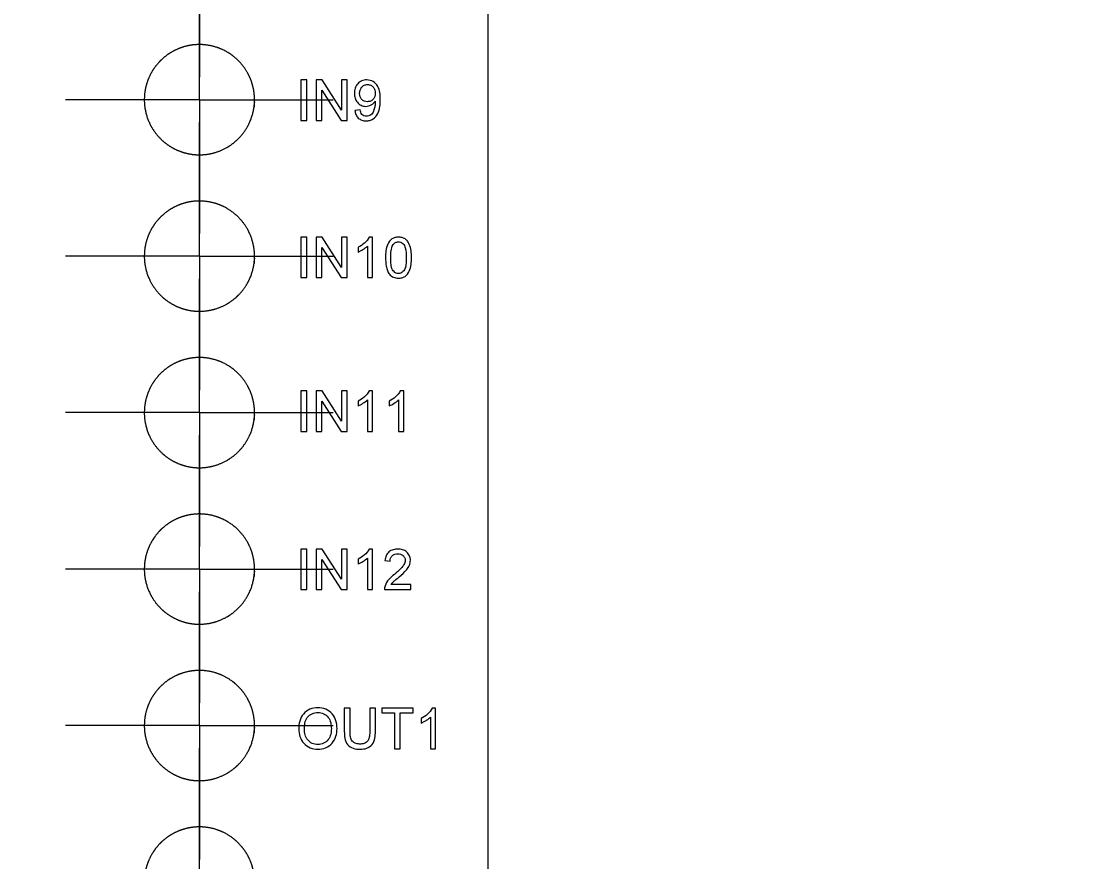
# Model space of a CAD drawing. Header units: millimetres. Extents: x -571 to 210, y 0 to 297.
# Drawn here: x 81.89 to 115.96, y 125.17 to 151.85 of the extents above; entities that cross this region are included whole.
import ezdxf

# ---------------------------------------------------------------- set-up
doc = ezdxf.new("R2010")
doc.units = ezdxf.units.MM
doc.styles.add('SLDTEXTSTYLE2', font='TXT', dxfattribs={"width": 0.605})
doc.dimstyles.new('SLDDIMSTYLE2', dxfattribs={"dimtxt": 2.568319, "dimasz": 3.5, "dimexe": 0, "dimexo": 0.0625, "dimgap": 0.64208, "dimtad": 2, "dimrnd": 1e-09, "dimzin": 12, "dimdsep": 46, "dimtxsty": 'SLDTEXTSTYLE2', "dimsah": 1, "dimcen": 0.09, "dimadec": 0, "dimazin": 0, "dimtfac": 1, "dimtofl": 0, "dimtmove": 0, "dimatfit": 3, "dimfxl": 1, "dimtolj": 1, "dimtzin": 12, "dimarcsym": 0})
doc.dimstyles.new('SLDDIMSTYLE4', dxfattribs={"dimtxt": 2.568319, "dimasz": 3.5, "dimexe": 0, "dimexo": 0.0625, "dimgap": 0.64208, "dimtad": 2, "dimrnd": 1e-09, "dimzin": 12, "dimdsep": 46, "dimtxsty": 'SLDTEXTSTYLE2', "dimblk1": 'NONE', "dimblk2": 'NONE', "dimsah": 1, "dimcen": 0.09, "dimadec": 0, "dimazin": 0, "dimtfac": 1, "dimtofl": 0, "dimtmove": 0, "dimatfit": 3, "dimldrblk": 'NONE', "dimfxl": 1, "dimtolj": 1, "dimtzin": 12, "dimarcsym": 0})

# ---------------------------------------------------------------- blocks, each defined once
blk = doc.blocks.new('*D5')
at = {"color": 7, "linetype": 'Continuous', "lineweight": 0}
for p, q in [((80.393, 253.925), (61.723, 253.925)), ((62.723, 99.683), (62.723, 253.925)), ((80.893, 99.683), (61.723, 99.683))]:
    blk.add_line(p, q, dxfattribs=at)
for points in [[(62.723, 253.925), (62.185, 250.425), (63.262, 250.425)], [(62.723, 99.683), (63.262, 103.183), (62.185, 103.183)]]:
    blk.add_solid(points, dxfattribs=at)
at = {"color": 7, "linetype": 'Continuous', "lineweight": 0, "insert": (59.313, 172.027), "char_height": 2.6458, "attachment_point": 1, "rotation": 90, "style": 'SLDTEXTSTYLE2'}
blk.add_mtext('154.24', dxfattribs=at)
blk = doc.blocks.new('SW_CENTERMARKSYMBOL_2')
at = {"color": 0, "linetype": 'Continuous', "lineweight": 0}
for p, q in [((0, 2.5), (0, 4.25)), ((0, 0), (0, 2.5)), ((-2.5, 0), (-4.25, 0)), ((0, 0), (-2.5, 0)), ((0, 0), (0, -2.5)), ((0, 0), (2.5, 0)), ((2.5, 0), (4.25, 0)), ((0, -2.5), (0, -4.25))]:
    blk.add_line(p, q, dxfattribs=at)
blk = doc.blocks.new('SW_CENTERMARKSYMBOL_3')
at = {"color": 0, "linetype": 'Continuous', "lineweight": 0}
for p, q in [((0, 2.5), (0, 4.25)), ((0, 0), (0, 2.5)), ((-2.5, 0), (-4.25, 0)), ((0, 0), (-2.5, 0)), ((0, 0), (0, -2.5)), ((0, 0), (2.5, 0)), ((2.5, 0), (4.25, 0)), ((0, -2.5), (0, -4.25))]:
    blk.add_line(p, q, dxfattribs=at)
blk = doc.blocks.new('SW_CENTERMARKSYMBOL_4')
at = {"color": 0, "linetype": 'Continuous', "lineweight": 0}
for p, q in [((0, 2.5), (0, 4.25)), ((0, 0), (0, 2.5)), ((-2.5, 0), (-4.25, 0)), ((0, 0), (-2.5, 0)), ((0, 0), (0, -2.5)), ((0, 0), (2.5, 0)), ((2.5, 0), (4.25, 0)), ((0, -2.5), (0, -4.25))]:
    blk.add_line(p, q, dxfattribs=at)
blk = doc.blocks.new('SW_CENTERMARKSYMBOL_5')
at = {"color": 0, "linetype": 'Continuous', "lineweight": 0}
for p, q in [((0, 2.5), (0, 4.25)), ((0, 0), (0, 2.5)), ((-2.5, 0), (-4.25, 0)), ((0, 0), (-2.5, 0)), ((0, 0), (0, -2.5)), ((0, 0), (2.5, 0)), ((2.5, 0), (4.25, 0)), ((0, -2.5), (0, -4.25))]:
    blk.add_line(p, q, dxfattribs=at)
blk = doc.blocks.new('SW_CENTERMARKSYMBOL_6')
at = {"color": 0, "linetype": 'Continuous', "lineweight": 0}
for p, q in [((0, 2.5), (0, 4.25)), ((0, 0), (0, 2.5)), ((-2.5, 0), (-4.25, 0)), ((0, 0), (-2.5, 0)), ((0, 0), (0, -2.5)), ((0, 0), (2.5, 0)), ((2.5, 0), (4.25, 0)), ((0, -2.5), (0, -4.25))]:
    blk.add_line(p, q, dxfattribs=at)
blk = doc.blocks.new('SW_CENTERMARKSYMBOL_7')
at = {"color": 0, "linetype": 'Continuous', "lineweight": 0}
for p, q in [((0, 2.5), (0, 4.25)), ((0, 0), (0, 2.5)), ((-2.5, 0), (-4.25, 0)), ((0, 0), (-2.5, 0)), ((0, 0), (0, -2.5)), ((0, 0), (2.5, 0)), ((2.5, 0), (4.25, 0)), ((0, -2.5), (0, -4.25))]:
    blk.add_line(p, q, dxfattribs=at)
blk = doc.blocks.new('SW_CENTERMARKSYMBOL_8')
at = {"color": 0, "linetype": 'Continuous', "lineweight": 0}
for p, q in [((0, 2.5), (0, 4.25)), ((0, 0), (0, 2.5)), ((-2.5, 0), (-4.25, 0)), ((0, 0), (-2.5, 0)), ((0, 0), (0, -2.5)), ((0, 0), (2.5, 0)), ((2.5, 0), (4.25, 0)), ((0, -2.5), (0, -4.25))]:
    blk.add_line(p, q, dxfattribs=at)
blk = doc.blocks.new('*D36')
at = {"color": 7, "linetype": 'Continuous', "lineweight": 0, "attachment_point": 1, "rotation": 355.7891, "style": 'SLDTEXTSTYLE2'}
for s, insert, char_height in [('R', (118.071, 187.237), 2.646), ('719.48', (120.608, 187.05), 2.6458)]:
    blk.add_mtext(s, dxfattribs=dict(at, insert=insert, char_height=char_height))
blk = doc.blocks.new('_NONE')

msp = doc.modelspace()

# ---------------------------------------------------------------- linework, layer by layer
at = {"color": 7, "linetype": 'Continuous', "lineweight": 15}
for p, q in [((96.703, 234.525), (96.703, 102.631)), ((90.948, 149.993), (90.767, 149.993)), ((90.767, 149.993), (90.767, 148.708)), ((90.948, 148.708), (90.948, 149.993)), ((91.436, 149.993), (91.245, 149.993)), ((91.245, 149.993), (91.245, 148.708)), ((92.051, 149.034), (91.436, 149.993)), ((92.051, 149.993), (92.051, 149.034)), ((92.232, 149.993), (92.051, 149.993)), ((92.232, 148.708), (92.232, 149.993)), ((91.426, 149.667), (92.041, 148.708)), ((91.426, 148.708), (91.426, 149.667)), ((92.644, 149.038), (92.479, 149.021)), ((90.767, 148.708), (90.948, 148.708)), ((91.245, 148.708), (91.426, 148.708)), ((92.041, 148.708), (92.232, 148.708)), ((90.767, 144.998), (90.767, 143.714)), ((90.948, 144.998), (90.767, 144.998)), ((90.948, 143.714), (90.948, 144.998)), ((91.245, 144.998), (91.245, 143.714)), ((91.436, 144.998), (91.245, 144.998)), ((92.051, 144.04), (91.436, 144.998)), ((92.051, 144.998), (92.051, 144.04)), ((92.232, 144.998), (92.051, 144.998)), ((92.232, 143.714), (92.232, 144.998)), ((93.039, 144.998), (92.933, 144.998)), ((93.039, 143.714), (93.039, 144.998)), ((91.426, 144.672), (92.041, 143.714)), ((91.426, 143.714), (91.426, 144.672)), ((92.578, 144.677), (92.578, 144.526)), ((92.875, 144.715), (92.875, 143.714)), ((90.767, 143.714), (90.948, 143.714)), ((91.245, 143.714), (91.426, 143.714)), ((92.041, 143.714), (92.232, 143.714)), ((92.875, 143.714), (93.039, 143.714)), ((90.767, 140.115), (90.767, 138.831)), ((90.948, 140.115), (90.767, 140.115)), ((90.948, 138.831), (90.948, 140.115)), ((91.245, 140.115), (91.245, 138.831)), ((91.436, 140.115), (91.245, 140.115)), ((92.051, 139.157), (91.436, 140.115)), ((92.051, 140.115), (92.051, 139.157)), ((92.232, 140.115), (92.051, 140.115)), ((92.232, 138.831), (92.232, 140.115)), ((93.039, 140.115), (92.933, 140.115)), ((93.039, 138.831), (93.039, 140.115)), ((94.027, 140.115), (93.921, 140.115)), ((94.027, 138.831), (94.027, 140.115)), ((91.426, 139.789), (92.041, 138.831)), ((91.426, 138.831), (91.426, 139.789)), ((92.578, 139.794), (92.578, 139.642)), ((92.875, 139.832), (92.875, 138.831)), ((93.566, 139.794), (93.566, 139.642)), ((93.862, 139.832), (93.862, 138.831)), ((90.767, 138.831), (90.948, 138.831)), ((91.245, 138.831), (91.426, 138.831)), ((92.041, 138.831), (92.232, 138.831)), ((92.875, 138.831), (93.039, 138.831)), ((93.862, 138.831), (94.027, 138.831)), ((90.767, 135.095), (90.767, 133.811)), ((90.948, 135.095), (90.767, 135.095)), ((90.948, 133.811), (90.948, 135.095)), ((91.245, 135.095), (91.245, 133.811)), ((91.436, 135.095), (91.245, 135.095)), ((92.051, 134.136), (91.436, 135.095)), ((92.051, 135.095), (92.051, 134.136)), ((92.232, 135.095), (92.051, 135.095)), ((92.232, 133.811), (92.232, 135.095)), ((93.039, 135.095), (92.933, 135.095)), ((93.039, 133.811), (93.039, 135.095)), ((91.426, 134.769), (92.041, 133.811)), ((91.426, 133.811), (91.426, 134.769)), ((92.578, 134.774), (92.578, 134.622)), ((92.875, 134.811), (92.875, 133.811)), ((93.434, 134.733), (93.599, 134.716)), ((94.257, 133.975), (93.629, 133.975)), ((94.257, 133.811), (94.257, 133.975)), ((90.767, 133.811), (90.948, 133.811)), ((91.245, 133.811), (91.426, 133.811)), ((92.041, 133.811), (92.232, 133.811)), ((92.875, 133.811), (93.039, 133.811)), ((93.418, 133.811), (94.257, 133.811)), ((92.143, 130.041), (92.143, 129.302)), ((92.324, 130.041), (92.143, 130.041)), ((92.324, 129.311), (92.324, 130.041)), ((92.95, 130.041), (92.95, 129.311)), ((93.131, 130.041), (92.95, 130.041)), ((93.131, 129.302), (93.131, 130.041)), ((94.333, 130.041), (93.329, 130.041)), ((93.329, 130.041), (93.329, 129.893)), ((93.329, 129.893), (93.74, 129.893)), ((93.74, 129.893), (93.74, 128.757)), ((93.921, 129.893), (94.333, 129.893)), ((93.921, 128.757), (93.921, 129.893)), ((94.333, 129.893), (94.333, 130.041)), ((95.041, 130.041), (94.935, 130.041)), ((95.041, 128.757), (95.041, 130.041)), ((94.58, 129.72), (94.58, 129.568)), ((94.876, 129.758), (94.876, 128.757)), ((93.74, 128.757), (93.921, 128.757)), ((94.876, 128.757), (95.041, 128.757))]:
    msp.add_line(p, q, dxfattribs=at)
for points, knots in [([(89.293, 149.134), (89.293, 149.479), (89.281, 149.592), (89.237, 149.815), (89.204, 149.926), (89.116, 150.138), (89.063, 150.238), (88.936, 150.428), (88.863, 150.518), (88.621, 150.761), (88.426, 150.892), (88.004, 151.067), (87.772, 151.114), (87.429, 151.114), (87.313, 151.103), (87.087, 151.058), (86.978, 151.024), (86.766, 150.936), (86.663, 150.881), (86.473, 150.754), (86.385, 150.681), (86.222, 150.518), (86.149, 150.429), (86.023, 150.24), (85.969, 150.138), (85.881, 149.926), (85.848, 149.817), (85.804, 149.594), (85.793, 149.478), (85.792, 149.137), (85.838, 148.907), (86.011, 148.487), (86.141, 148.291), (86.382, 148.049), (86.472, 147.975), (86.662, 147.847), (86.763, 147.793), (86.975, 147.705), (87.086, 147.671), (87.311, 147.626), (87.425, 147.614), (87.772, 147.614), (88, 147.659), (88.319, 147.792), (88.42, 147.846), (88.61, 147.973), (88.7, 148.047), (88.943, 148.289), (89.072, 148.484), (89.246, 148.905), (89.293, 149.134), (89.293, 149.479)], [-0.0625, -0.0625, 0, 0, 0.03125, 0.03125, 0.0625, 0.0625, 0.09375, 0.09375, 0.125, 0.125, 0.1875, 0.1875, 0.25, 0.25, 0.28125, 0.28125, 0.3125, 0.3125, 0.34375, 0.34375, 0.375, 0.375, 0.40625, 0.40625, 0.4375, 0.4375, 0.46875, 0.46875, 0.5, 0.5, 0.5625, 0.5625, 0.625, 0.625, 0.65625, 0.65625, 0.6875, 0.6875, 0.71875, 0.71875, 0.75, 0.75, 0.8125, 0.8125, 0.84375, 0.84375, 0.875, 0.875, 0.9375, 0.9375, 1, 1, 1.03125, 1.03125]), ([(92.856, 149.993), (92.802, 149.991), (92.747, 149.983), (92.648, 149.94), (92.603, 149.907), (92.531, 149.826), (92.503, 149.778), (92.47, 149.676), (92.464, 149.621), (92.463, 149.566)], [0, 0, 0, 0, 0.25, 0.25, 0.5, 0.5, 0.75, 0.75, 1, 1, 1, 1]), ([(93.286, 149.377), (93.286, 149.447), (93.283, 149.518), (93.262, 149.658), (93.243, 149.726), (93.172, 149.849), (93.122, 149.902), (93, 149.974), (92.928, 149.991), (92.856, 149.993)], [0, 0, 0, 0, 0.25, 0.25, 0.5, 0.5, 0.75, 0.75, 1, 1, 1, 1]), ([(92.463, 149.566), (92.464, 149.515), (92.469, 149.465), (92.499, 149.367), (92.523, 149.321), (92.589, 149.241), (92.63, 149.208), (92.724, 149.164), (92.775, 149.154), (92.827, 149.153)], [0, 0, 0, 0, 0.25, 0.25, 0.5, 0.5, 0.75, 0.75, 1, 1, 1, 1]), ([(92.628, 149.558), (92.628, 149.593), (92.632, 149.629), (92.653, 149.697), (92.67, 149.729), (92.716, 149.784), (92.744, 149.808), (92.809, 149.837), (92.845, 149.843), (92.882, 149.844)], [0, 0, 0, 0, 0.25, 0.25, 0.5, 0.5, 0.75, 0.75, 1, 1, 1, 1]), ([(93.121, 149.57), (93.121, 149.536), (93.118, 149.502), (93.098, 149.437), (93.082, 149.406), (93.037, 149.354), (93.009, 149.333), (92.947, 149.307), (92.912, 149.302), (92.878, 149.301)], [0, 0, 0, 0, 0.25, 0.25, 0.5, 0.5, 0.75, 0.75, 1, 1, 1, 1]), ([(92.882, 149.844), (92.916, 149.844), (92.95, 149.838), (93.013, 149.811), (93.041, 149.789), (93.084, 149.735), (93.099, 149.704), (93.118, 149.638), (93.121, 149.604), (93.121, 149.57)], [0, 0, 0, 0, 0.25, 0.25, 0.5, 0.5, 0.75, 0.75, 1, 1, 1, 1]), ([(92.878, 149.301), (92.844, 149.302), (92.811, 149.306), (92.747, 149.329), (92.718, 149.349), (92.672, 149.397), (92.654, 149.427), (92.632, 149.49), (92.628, 149.524), (92.628, 149.558)], [0, 0, 0, 0, 0.25, 0.25, 0.5, 0.5, 0.75, 0.75, 1, 1, 1, 1]), ([(92.827, 149.153), (92.857, 149.154), (92.886, 149.157), (92.943, 149.172), (92.971, 149.184), (93.022, 149.214), (93.046, 149.231), (93.088, 149.272), (93.105, 149.296), (93.121, 149.321)], [0, 0, 0, 0, 0.25, 0.25, 0.5, 0.5, 0.75, 0.75, 1, 1, 1, 1]), ([(92.834, 148.692), (92.873, 148.693), (92.912, 148.696), (92.987, 148.717), (93.023, 148.732), (93.121, 148.794), (93.173, 148.856), (93.241, 148.995), (93.26, 149.07), (93.283, 149.223), (93.286, 149.299), (93.286, 149.377)], [0, 0, 0, 0, 0.125, 0.125, 0.25, 0.25, 0.5, 0.5, 0.75, 0.75, 1, 1, 1, 1]), ([(93.122, 149.289), (93.121, 149.191), (93.105, 149.092), (93.06, 148.978), (93.05, 148.955), (93.022, 148.915), (93.004, 148.897), (92.963, 148.869), (92.94, 148.858), (92.893, 148.844), (92.868, 148.841), (92.843, 148.84)], [0, 0, 0, 0, 0.5, 0.5, 0.625, 0.625, 0.75, 0.75, 0.875, 0.875, 1, 1, 1, 1]), ([(93.121, 149.321), (93.122, 149.315), (93.122, 149.31), (93.122, 149.305), (93.122, 149.302), (93.122, 149.3), (93.122, 149.297), (93.122, 149.295), (93.122, 149.292), (93.122, 149.289)], [0, 0, 0, 0, 0.00001580744, 0.00001580744, 0.00001580744, 0.00002371148, 0.00002371148, 0.00002371148, 0.00003161564, 0.00003161564, 0.00003161564, 0.00003161564]), ([(92.479, 149.021), (92.486, 148.977), (92.495, 148.934), (92.53, 148.852), (92.555, 148.814), (92.62, 148.751), (92.659, 148.728), (92.744, 148.698), (92.789, 148.693), (92.834, 148.692)], [0, 0, 0, 0, 0.25, 0.25, 0.5, 0.5, 0.75, 0.75, 1, 1, 1, 1]), ([(92.843, 148.84), (92.817, 148.841), (92.791, 148.844), (92.742, 148.863), (92.721, 148.878), (92.669, 148.935), (92.653, 148.987), (92.644, 149.038)], [0, 0, 0, 0, 0.25, 0.25, 0.5, 0.5, 1, 1, 1, 1]), ([(89.293, 144.166), (89.293, 144.511), (89.281, 144.624), (89.237, 144.847), (89.204, 144.958), (89.116, 145.169), (89.063, 145.27), (88.937, 145.46), (88.863, 145.55), (88.621, 145.793), (88.426, 145.924), (88.004, 146.099), (87.773, 146.146), (87.429, 146.146), (87.313, 146.135), (87.087, 146.09), (86.978, 146.056), (86.765, 145.968), (86.663, 145.913), (86.473, 145.786), (86.385, 145.713), (86.222, 145.55), (86.149, 145.461), (86.023, 145.271), (85.969, 145.169), (85.881, 144.958), (85.848, 144.849), (85.804, 144.625), (85.793, 144.51), (85.792, 144.169), (85.838, 143.939), (86.011, 143.519), (86.141, 143.324), (86.382, 143.081), (86.472, 143.007), (86.662, 142.879), (86.763, 142.825), (86.975, 142.737), (87.086, 142.703), (87.311, 142.658), (87.425, 142.646), (87.772, 142.646), (88, 142.691), (88.32, 142.824), (88.42, 142.878), (88.611, 143.005), (88.701, 143.079), (88.943, 143.322), (89.073, 143.517), (89.246, 143.937), (89.293, 144.166), (89.293, 144.511)], [-0.0625, -0.0625, 0, 0, 0.03125, 0.03125, 0.0625, 0.0625, 0.09375, 0.09375, 0.125, 0.125, 0.1875, 0.1875, 0.25, 0.25, 0.28125, 0.28125, 0.3125, 0.3125, 0.34375, 0.34375, 0.375, 0.375, 0.40625, 0.40625, 0.4375, 0.4375, 0.46875, 0.46875, 0.5, 0.5, 0.5625, 0.5625, 0.625, 0.625, 0.65625, 0.65625, 0.6875, 0.6875, 0.71875, 0.71875, 0.75, 0.75, 0.8125, 0.8125, 0.84375, 0.84375, 0.875, 0.875, 0.9375, 0.9375, 1, 1, 1.03125, 1.03125]), ([(93.862, 144.998), (93.826, 144.998), (93.789, 144.995), (93.719, 144.977), (93.685, 144.962), (93.593, 144.903), (93.548, 144.84), (93.49, 144.708), (93.473, 144.636), (93.454, 144.493), (93.451, 144.42), (93.451, 144.348)], [0, 0, 0, 0, 0.125, 0.125, 0.25, 0.25, 0.5, 0.5, 0.75, 0.75, 1, 1, 1, 1]), ([(93.69, 144.762), (93.711, 144.788), (93.735, 144.812), (93.793, 144.843), (93.827, 144.849), (93.861, 144.85)], [0, 0, 0, 0, 0.5, 0.5, 1, 1, 1, 1]), ([(93.861, 144.85), (93.887, 144.849), (93.913, 144.846), (93.962, 144.826), (93.985, 144.812), (94.042, 144.757), (94.066, 144.709), (94.106, 144.558), (94.109, 144.452), (94.109, 144.348)], [0, 0, 0, 0, 0.125, 0.125, 0.25, 0.25, 0.5, 0.5, 1, 1, 1, 1]), ([(94.274, 144.348), (94.273, 144.42), (94.271, 144.492), (94.252, 144.634), (94.233, 144.704), (94.191, 144.805), (94.174, 144.837), (94.13, 144.897), (94.103, 144.921), (94.041, 144.961), (94.007, 144.975), (93.936, 144.995), (93.899, 144.997), (93.862, 144.998)], [0, 0, 0, 0, 0.25, 0.25, 0.5, 0.5, 0.625, 0.625, 0.75, 0.75, 0.875, 0.875, 1, 1, 1, 1]), ([(93.615, 144.348), (93.616, 144.419), (93.618, 144.49), (93.637, 144.631), (93.653, 144.701), (93.69, 144.762)], [0, 0, 0, 0, 0.5, 0.5, 1, 1, 1, 1]), ([(93.451, 144.348), (93.452, 144.256), (93.456, 144.165), (93.482, 144.03), (93.494, 143.985), (93.527, 143.899), (93.549, 143.859), (93.575, 143.822)], [0, 0, 0, 0, 0.5, 0.5, 0.75, 0.75, 1, 1, 1, 1]), ([(93.862, 143.846), (93.836, 143.847), (93.81, 143.851), (93.761, 143.871), (93.739, 143.886), (93.701, 143.922), (93.684, 143.942), (93.659, 143.989), (93.651, 144.013), (93.618, 144.139), (93.616, 144.244), (93.615, 144.348)], [0, 0, 0, 0, 0.125, 0.125, 0.25, 0.25, 0.375, 0.375, 0.5, 0.5, 1, 1, 1, 1]), ([(94.109, 144.348), (94.109, 144.244), (94.107, 144.139), (94.073, 144.013), (94.065, 143.988), (94.04, 143.942), (94.023, 143.922), (93.985, 143.886), (93.963, 143.871), (93.915, 143.851), (93.889, 143.847), (93.862, 143.846)], [0, 0, 0, 0, 0.5, 0.5, 0.625, 0.625, 0.75, 0.75, 0.875, 0.875, 1, 1, 1, 1]), ([(93.862, 143.698), (93.899, 143.698), (93.935, 143.702), (94.006, 143.719), (94.041, 143.734), (94.132, 143.794), (94.177, 143.856), (94.235, 143.989), (94.251, 144.06), (94.271, 144.203), (94.273, 144.275), (94.274, 144.348)], [0, 0, 0, 0, 0.125, 0.125, 0.25, 0.25, 0.5, 0.5, 0.75, 0.75, 1, 1, 1, 1]), ([(93.575, 143.822), (93.611, 143.781), (93.655, 143.747), (93.754, 143.706), (93.808, 143.699), (93.862, 143.698)], [0, 0, 0, 0, 0.5, 0.5, 1, 1, 1, 1]), ([(89.293, 139.198), (89.293, 139.543), (89.281, 139.656), (89.237, 139.879), (89.204, 139.99), (89.117, 140.201), (89.063, 140.301), (88.937, 140.492), (88.863, 140.582), (88.621, 140.825), (88.426, 140.956), (88.004, 141.131), (87.773, 141.178), (87.429, 141.178), (87.313, 141.166), (87.087, 141.121), (86.978, 141.088), (86.765, 141), (86.663, 140.945), (86.473, 140.818), (86.384, 140.745), (86.221, 140.581), (86.149, 140.493), (86.023, 140.303), (85.968, 140.201), (85.881, 139.989), (85.848, 139.881), (85.804, 139.657), (85.793, 139.542), (85.792, 139.201), (85.838, 138.972), (86.011, 138.551), (86.141, 138.356), (86.382, 138.113), (86.471, 138.039), (86.662, 137.911), (86.762, 137.857), (86.974, 137.769), (87.086, 137.735), (87.311, 137.689), (87.425, 137.678), (87.772, 137.678), (88.001, 137.723), (88.32, 137.856), (88.421, 137.91), (88.611, 138.037), (88.701, 138.111), (88.943, 138.354), (89.073, 138.549), (89.247, 138.969), (89.293, 139.198), (89.293, 139.543)], [-0.0625, -0.0625, 0, 0, 0.03125, 0.03125, 0.0625, 0.0625, 0.09375, 0.09375, 0.125, 0.125, 0.1875, 0.1875, 0.25, 0.25, 0.28125, 0.28125, 0.3125, 0.3125, 0.34375, 0.34375, 0.375, 0.375, 0.40625, 0.40625, 0.4375, 0.4375, 0.46875, 0.46875, 0.5, 0.5, 0.5625, 0.5625, 0.625, 0.625, 0.65625, 0.65625, 0.6875, 0.6875, 0.71875, 0.71875, 0.75, 0.75, 0.8125, 0.8125, 0.84375, 0.84375, 0.875, 0.875, 0.9375, 0.9375, 1, 1, 1.03125, 1.03125]), ([(89.293, 134.23), (89.293, 134.575), (89.281, 134.688), (89.237, 134.911), (89.204, 135.021), (89.117, 135.233), (89.063, 135.333), (88.937, 135.523), (88.863, 135.613), (88.622, 135.856), (88.427, 135.987), (88.004, 136.163), (87.773, 136.21), (87.429, 136.21), (87.312, 136.198), (87.087, 136.153), (86.977, 136.12), (86.765, 136.032), (86.662, 135.977), (86.472, 135.849), (86.384, 135.777), (86.221, 135.613), (86.149, 135.524), (86.023, 135.335), (85.968, 135.233), (85.881, 135.021), (85.848, 134.912), (85.804, 134.689), (85.793, 134.574), (85.792, 134.233), (85.838, 134.004), (86.011, 133.584), (86.14, 133.388), (86.381, 133.146), (86.471, 133.072), (86.662, 132.943), (86.762, 132.889), (86.974, 132.801), (87.086, 132.767), (87.311, 132.721), (87.425, 132.71), (87.772, 132.71), (88.001, 132.755), (88.32, 132.888), (88.421, 132.942), (88.611, 133.069), (88.701, 133.144), (88.943, 133.386), (89.073, 133.581), (89.247, 134.001), (89.293, 134.23), (89.293, 134.575)], [-0.0625, -0.0625, 0, 0, 0.03125, 0.03125, 0.0625, 0.0625, 0.09375, 0.09375, 0.125, 0.125, 0.1875, 0.1875, 0.25, 0.25, 0.28125, 0.28125, 0.3125, 0.3125, 0.34375, 0.34375, 0.375, 0.375, 0.40625, 0.40625, 0.4375, 0.4375, 0.46875, 0.46875, 0.5, 0.5, 0.5625, 0.5625, 0.625, 0.625, 0.65625, 0.65625, 0.6875, 0.6875, 0.71875, 0.71875, 0.75, 0.75, 0.8125, 0.8125, 0.84375, 0.84375, 0.875, 0.875, 0.9375, 0.9375, 1, 1, 1.03125, 1.03125]), ([(93.846, 135.095), (93.795, 135.094), (93.744, 135.089), (93.645, 135.061), (93.598, 135.037), (93.521, 134.97), (93.49, 134.927), (93.45, 134.834), (93.44, 134.783), (93.434, 134.733)], [0, 0, 0, 0, 0.25, 0.25, 0.5, 0.5, 0.75, 0.75, 1, 1, 1, 1]), ([(93.599, 134.716), (93.6, 134.747), (93.603, 134.778), (93.625, 134.838), (93.643, 134.864), (93.689, 134.907), (93.718, 134.923), (93.778, 134.943), (93.81, 134.946), (93.842, 134.947)], [0, 0, 0, 0, 0.25, 0.25, 0.5, 0.5, 0.75, 0.75, 1, 1, 1, 1]), ([(93.842, 134.947), (93.872, 134.946), (93.9, 134.943), (93.956, 134.926), (93.982, 134.912), (94.027, 134.873), (94.046, 134.85), (94.071, 134.797), (94.076, 134.768), (94.076, 134.739)], [0, 0, 0, 0, 0.25, 0.25, 0.5, 0.5, 0.75, 0.75, 1, 1, 1, 1]), ([(94.241, 134.74), (94.24, 134.79), (94.232, 134.84), (94.191, 134.93), (94.161, 134.97), (94.087, 135.035), (94.042, 135.06), (93.946, 135.089), (93.896, 135.094), (93.846, 135.095)], [0, 0, 0, 0, 0.25, 0.25, 0.5, 0.5, 0.75, 0.75, 1, 1, 1, 1]), ([(94.076, 134.739), (94.075, 134.69), (94.06, 134.643), (94.012, 134.56), (93.98, 134.523), (93.879, 134.417), (93.806, 134.353), (93.731, 134.291)], [0, 0, 0, 0, 0.25, 0.25, 0.5, 0.5, 1, 1, 1, 1]), ([(93.885, 134.213), (93.968, 134.285), (94.053, 134.356), (94.157, 134.485), (94.187, 134.53), (94.23, 134.632), (94.239, 134.685), (94.241, 134.74)], [0, 0, 0, 0, 0.5, 0.5, 0.75, 0.75, 1, 1, 1, 1]), ([(93.731, 134.291), (93.669, 134.241), (93.608, 134.189), (93.503, 134.069), (93.462, 134), (93.435, 133.925)], [0, 0, 0, 0, 0.5, 0.5, 1, 1, 1, 1]), ([(93.435, 133.925), (93.429, 133.907), (93.424, 133.888), (93.421, 133.869), (93.42, 133.86), (93.419, 133.85), (93.418, 133.84), (93.418, 133.83), (93.418, 133.82), (93.418, 133.811)], [0, 0, 0, 0, 0.0000577205, 0.0000577205, 0.0000577205, 0.0000872214, 0.0000872214, 0.0000872214, 0.0001169303, 0.0001169303, 0.0001169303, 0.0001169303]), ([(93.629, 133.975), (93.647, 133.999), (93.665, 134.022), (93.685, 134.042), (93.706, 134.063), (93.728, 134.082), (93.75, 134.101), (93.794, 134.139), (93.839, 134.177), (93.885, 134.213)], [0, 0, 0, 0, 0.000088015, 0.000088015, 0.000088015, 0.0001758013, 0.0001758013, 0.0001758013, 0.0003511761, 0.0003511761, 0.0003511761, 0.0003511761]), ([(89.293, 129.262), (89.293, 129.607), (89.281, 129.72), (89.237, 129.942), (89.204, 130.053), (89.117, 130.264), (89.064, 130.365), (88.937, 130.555), (88.864, 130.645), (88.703, 130.807), (88.615, 130.88), (88.424, 131.008), (88.321, 131.063), (88.004, 131.195), (87.773, 131.242), (87.429, 131.242), (87.312, 131.23), (87.087, 131.185), (86.977, 131.152), (86.765, 131.064), (86.662, 131.008), (86.472, 130.881), (86.384, 130.808), (86.221, 130.644), (86.149, 130.556), (86.022, 130.366), (85.968, 130.264), (85.881, 130.053), (85.848, 129.944), (85.804, 129.721), (85.793, 129.606), (85.792, 129.265), (85.838, 129.036), (86.011, 128.616), (86.14, 128.421), (86.381, 128.178), (86.471, 128.104), (86.661, 127.976), (86.762, 127.921), (86.974, 127.833), (87.086, 127.799), (87.31, 127.753), (87.425, 127.742), (87.772, 127.742), (88.001, 127.787), (88.321, 127.92), (88.421, 127.974), (88.612, 128.102), (88.702, 128.176), (88.944, 128.419), (89.073, 128.614), (89.247, 129.033), (89.293, 129.262), (89.293, 129.607)], [-0.0625, -0.0625, 0, 0, 0.03125, 0.03125, 0.0625, 0.0625, 0.09375, 0.09375, 0.125, 0.125, 0.15625, 0.15625, 0.1875, 0.1875, 0.25, 0.25, 0.28125, 0.28125, 0.3125, 0.3125, 0.34375, 0.34375, 0.375, 0.375, 0.40625, 0.40625, 0.4375, 0.4375, 0.46875, 0.46875, 0.5, 0.5, 0.5625, 0.5625, 0.625, 0.625, 0.65625, 0.65625, 0.6875, 0.6875, 0.71875, 0.71875, 0.75, 0.75, 0.8125, 0.8125, 0.84375, 0.84375, 0.875, 0.875, 0.9375, 0.9375, 1, 1, 1.03125, 1.03125]), ([(91.304, 130.058), (91.218, 130.056), (91.132, 130.044), (90.974, 129.976), (90.903, 129.924), (90.792, 129.794), (90.752, 129.717), (90.703, 129.553), (90.696, 129.468), (90.694, 129.382)], [0, 0, 0, 0, 0.25, 0.25, 0.5, 0.5, 0.75, 0.75, 1, 1, 1, 1]), ([(90.875, 129.38), (90.877, 129.444), (90.88, 129.508), (90.906, 129.634), (90.929, 129.696), (91.006, 129.8), (91.059, 129.84), (91.175, 129.896), (91.24, 129.908), (91.305, 129.91)], [0, 0, 0, 0, 0.25, 0.25, 0.5, 0.5, 0.75, 0.75, 1, 1, 1, 1]), ([(91.913, 129.397), (91.911, 129.481), (91.902, 129.564), (91.851, 129.724), (91.811, 129.799), (91.7, 129.927), (91.63, 129.976), (91.475, 130.042), (91.389, 130.056), (91.304, 130.058)], [0, 0, 0, 0, 0.25, 0.25, 0.5, 0.5, 0.75, 0.75, 1, 1, 1, 1]), ([(91.305, 129.91), (91.368, 129.908), (91.431, 129.896), (91.544, 129.842), (91.594, 129.801), (91.668, 129.701), (91.694, 129.643), (91.725, 129.523), (91.731, 129.461), (91.732, 129.398)], [0, 0, 0, 0, 0.25, 0.25, 0.5, 0.5, 0.75, 0.75, 1, 1, 1, 1]), ([(94.58, 129.568), (94.607, 129.58), (94.634, 129.592), (94.66, 129.606), (94.686, 129.62), (94.711, 129.634), (94.736, 129.65), (94.761, 129.665), (94.786, 129.682), (94.809, 129.7), (94.833, 129.718), (94.855, 129.737), (94.876, 129.758)], [0, 0, 0, 0, 0.000088592, 0.000088592, 0.000088592, 0.0001770654, 0.0001770654, 0.0001770654, 0.000265257, 0.000265257, 0.000265257, 0.0003545469, 0.0003545469, 0.0003545469, 0.0003545469]), ([(90.694, 129.382), (90.695, 129.3), (90.708, 129.219), (90.762, 129.064), (90.802, 128.991), (90.914, 128.868), (90.983, 128.82), (91.136, 128.756), (91.22, 128.742), (91.304, 128.741)], [0, 0, 0, 0, 0.25, 0.25, 0.5, 0.5, 0.75, 0.75, 1, 1, 1, 1]), ([(91.303, 128.889), (91.241, 128.89), (91.18, 128.901), (91.069, 128.952), (91.02, 128.991), (90.943, 129.085), (90.915, 129.141), (90.882, 129.258), (90.876, 129.319), (90.875, 129.38)], [0, 0, 0, 0, 0.25, 0.25, 0.5, 0.5, 0.75, 0.75, 1, 1, 1, 1]), ([(91.732, 129.398), (91.731, 129.336), (91.726, 129.275), (91.696, 129.155), (91.67, 129.096), (91.593, 128.997), (91.544, 128.956), (91.43, 128.9), (91.366, 128.89), (91.303, 128.889)], [0, 0, 0, 0, 0.25, 0.25, 0.5, 0.5, 0.75, 0.75, 1, 1, 1, 1]), ([(91.304, 128.741), (91.388, 128.742), (91.472, 128.756), (91.627, 128.821), (91.699, 128.869), (91.809, 128.995), (91.85, 129.071), (91.901, 129.229), (91.911, 129.313), (91.913, 129.397)], [0, 0, 0, 0, 0.25, 0.25, 0.5, 0.5, 0.75, 0.75, 1, 1, 1, 1]), ([(92.143, 129.302), (92.144, 129.23), (92.147, 129.158), (92.174, 129.016), (92.2, 128.945), (92.291, 128.834), (92.356, 128.794), (92.494, 128.748), (92.567, 128.742), (92.64, 128.741)], [0, 0, 0, 0, 0.25, 0.25, 0.5, 0.5, 0.75, 0.75, 1, 1, 1, 1]), ([(92.626, 128.905), (92.577, 128.907), (92.527, 128.913), (92.437, 128.952), (92.398, 128.985), (92.348, 129.069), (92.337, 129.118), (92.326, 129.214), (92.325, 129.262), (92.324, 129.311)], [0, 0, 0, 0, 0.25, 0.25, 0.5, 0.5, 0.75, 0.75, 1, 1, 1, 1]), ([(92.95, 129.311), (92.949, 129.261), (92.948, 129.21), (92.933, 129.11), (92.921, 129.06), (92.87, 128.973), (92.825, 128.943), (92.729, 128.91), (92.677, 128.906), (92.626, 128.905)], [0, 0, 0, 0, 0.25, 0.25, 0.5, 0.5, 0.75, 0.75, 1, 1, 1, 1]), ([(92.64, 128.741), (92.713, 128.741), (92.785, 128.749), (92.922, 128.797), (92.983, 128.839), (93.075, 128.949), (93.1, 129.019), (93.127, 129.16), (93.13, 129.231), (93.131, 129.302)], [0, 0, 0, 0, 0.25, 0.25, 0.5, 0.5, 0.75, 0.75, 1, 1, 1, 1]), ([(89.293, 124.294), (89.293, 124.639), (89.281, 124.752), (89.237, 124.974), (89.204, 125.085), (89.117, 125.296), (89.064, 125.396), (88.938, 125.586), (88.864, 125.677), (88.703, 125.839), (88.615, 125.911), (88.424, 126.04), (88.322, 126.095), (88.005, 126.227), (87.773, 126.274), (87.429, 126.274), (87.312, 126.262), (87.086, 126.217), (86.977, 126.184), (86.764, 126.095), (86.662, 126.04), (86.472, 125.913), (86.383, 125.84), (86.22, 125.676), (86.148, 125.587), (86.022, 125.398), (85.968, 125.296), (85.881, 125.085), (85.848, 124.976), (85.804, 124.753), (85.793, 124.637), (85.792, 124.297), (85.838, 124.068), (86.01, 123.648), (86.14, 123.453), (86.381, 123.21), (86.47, 123.136), (86.661, 123.008), (86.761, 122.954), (86.973, 122.865), (87.085, 122.831), (87.31, 122.785), (87.425, 122.774), (87.772, 122.774), (88.001, 122.819), (88.321, 122.952), (88.422, 123.006), (88.612, 123.134), (88.702, 123.208), (88.944, 123.451), (89.073, 123.646), (89.247, 124.066), (89.293, 124.294), (89.293, 124.639)], [-0.0625, -0.0625, 0, 0, 0.03125, 0.03125, 0.0625, 0.0625, 0.09375, 0.09375, 0.125, 0.125, 0.15625, 0.15625, 0.1875, 0.1875, 0.25, 0.25, 0.28125, 0.28125, 0.3125, 0.3125, 0.34375, 0.34375, 0.375, 0.375, 0.40625, 0.40625, 0.4375, 0.4375, 0.46875, 0.46875, 0.5, 0.5, 0.5625, 0.5625, 0.625, 0.625, 0.65625, 0.65625, 0.6875, 0.6875, 0.71875, 0.71875, 0.75, 0.75, 0.8125, 0.8125, 0.84375, 0.84375, 0.875, 0.875, 0.9375, 0.9375, 1, 1, 1.03125, 1.03125])]:
    msp.add_open_spline(points, degree=3, knots=knots, dxfattribs=at)
for points in [[(92.933, 144.998), (92.857, 144.854), (92.723, 144.752), (92.578, 144.677)], [(92.578, 144.526), (92.687, 144.571), (92.79, 144.633), (92.875, 144.715)], [(92.933, 140.115), (92.857, 139.971), (92.723, 139.869), (92.578, 139.794)], [(93.921, 140.115), (93.845, 139.971), (93.711, 139.869), (93.566, 139.794)], [(92.578, 139.642), (92.687, 139.687), (92.79, 139.75), (92.875, 139.832)], [(93.566, 139.642), (93.675, 139.687), (93.777, 139.75), (93.862, 139.832)], [(92.933, 135.095), (92.857, 134.95), (92.723, 134.848), (92.578, 134.774)], [(92.578, 134.622), (92.687, 134.667), (92.79, 134.729), (92.875, 134.811)], [(94.935, 130.041), (94.859, 129.897), (94.725, 129.795), (94.58, 129.72)]]:
    msp.add_open_spline(points, degree=3, dxfattribs=at)

# ---------------------------------------------------------------- block references
at = {"color": 7, "linetype": 'Continuous', "lineweight": 0}
for name, p in [('SW_CENTERMARKSYMBOL_8', (87.543, 154.332)), ('SW_CENTERMARKSYMBOL_7', (87.543, 149.364)), ('SW_CENTERMARKSYMBOL_6', (87.543, 144.396)), ('SW_CENTERMARKSYMBOL_5', (87.543, 139.428)), ('SW_CENTERMARKSYMBOL_4', (87.543, 134.46)), ('SW_CENTERMARKSYMBOL_3', (87.543, 129.492)), ('SW_CENTERMARKSYMBOL_2', (87.543, 124.524))]:
    msp.add_blockref(name, p, dxfattribs=at)

# ---------------------------------------------------------------- dimensions: what is measured, and where the dimension line sits
dim = msp.add_linear_dim(base=(62.723, 253.925), p1=(81.893, 99.683), p2=(81.393, 253.925), angle=90, dimstyle='SLDDIMSTYLE2', dxfattribs=at)
dim.commit()
dim.dimension.update_dxf_attribs({"geometry": '*D5', "text_midpoint": (62.723, 177.416), "dimtype": 160})
dim = msp.add_radius_dim(center=(-570.534, 234.525), mpoint=(0, 0), dimstyle='SLDDIMSTYLE4', dxfattribs=at)
dim.commit()
dim.dimension.update_dxf_attribs({"geometry": '*D36', "text_midpoint": (124.379, 183.36), "dimtype": 164})

doc.saveas('drawing.dxf')
